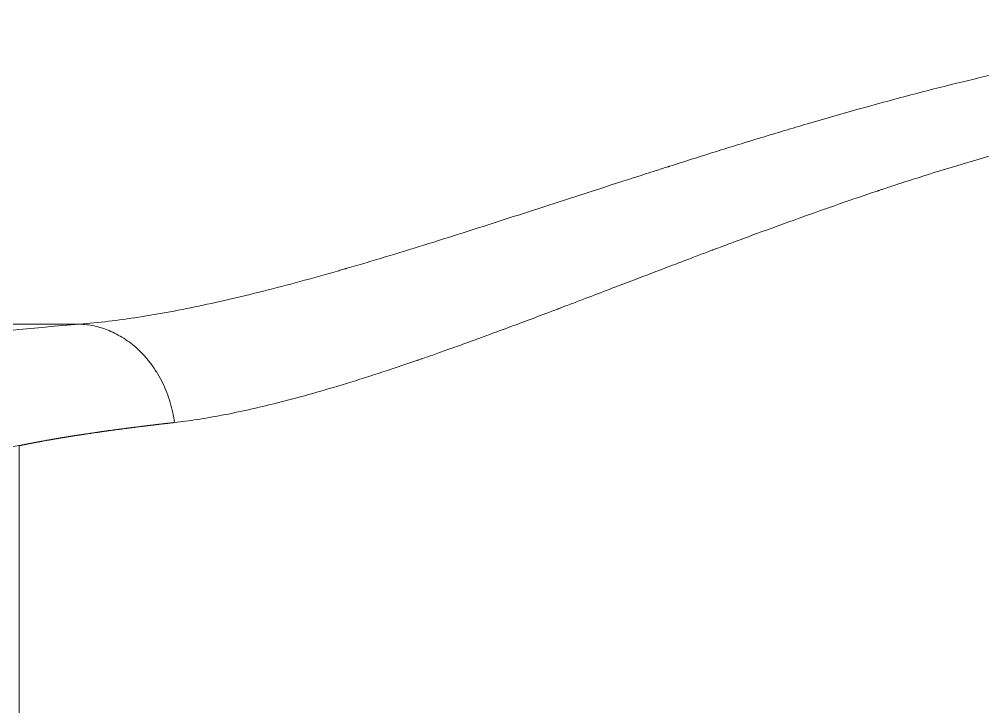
# Model space of a CAD drawing. Header units: millimetres. Extents: x 4664 to 8864, y -38 to 2932.
# Drawn here: x 7824.37 to 7835.45, y 2195.57 to 2203.48 of the extents above; entities that cross this region are included whole.
import ezdxf

# ---------------------------------------------------------------- set-up
doc = ezdxf.new("R2010")
doc.units = ezdxf.units.MM

msp = doc.modelspace()

# ---------------------------------------------------------------- linework, layer by layer
at = {"lineweight": 5}
msp.add_line((7824.373, 2198.576), (7824.373, 2186.025), dxfattribs=at)
msp.add_ellipse((7989.546, 2195.579), major_axis=(174.819, 0), ratio=0.052336, start_param=2.807848, end_param=3.127376, dxfattribs=at)
for points, knots in [([(7825.066, 2199.974), (7825.283, 2199.991), (7825.51, 2200.018), (7825.983, 2200.091), (7826.23, 2200.137), (7826.743, 2200.247), (7827.009, 2200.31), (7827.424, 2200.417), (7827.564, 2200.454), (7827.779, 2200.513), (7827.887, 2200.544), (7828.015, 2200.58), (7828.08, 2200.599), (7828.112, 2200.608), (7828.128, 2200.613), (7828.136, 2200.615), (7828.14, 2200.616), (7828.142, 2200.617), (7828.143, 2200.617), (7828.144, 2200.617), (7828.144, 2200.617), (7828.144, 2200.617), (7828.289, 2200.659), (7828.581, 2200.746), (7829.026, 2200.883), (7829.479, 2201.025), (7829.785, 2201.124), (7830.248, 2201.273), (7830.562, 2201.375), (7831.04, 2201.53), (7831.201, 2201.582), (7831.444, 2201.66), (7831.565, 2201.699), (7831.708, 2201.745), (7831.78, 2201.768), (7831.816, 2201.779), (7831.834, 2201.785), (7831.843, 2201.788), (7831.847, 2201.789), (7831.849, 2201.79), (7831.851, 2201.791), (7831.851, 2201.791), (7831.851, 2201.791), (7831.851, 2201.791), (7831.852, 2201.791), (7831.852, 2201.791), (7832.028, 2201.847), (7832.204, 2201.903), (7832.557, 2202.013), (7832.733, 2202.068), (7833.086, 2202.175), (7833.262, 2202.228), (7833.615, 2202.331), (7833.791, 2202.382), (7834.144, 2202.481), (7834.496, 2202.578), (7835.025, 2202.715), (7835.378, 2202.801), (7835.643, 2202.862), (7835.775, 2202.893), (7835.929, 2202.927), (7836.006, 2202.944), (7836.045, 2202.952), (7836.064, 2202.956), (7836.074, 2202.958), (7836.079, 2202.959), (7836.081, 2202.96), (7836.082, 2202.96), (7836.083, 2202.96), (7836.083, 2202.96), (7836.083, 2202.96), (7836.084, 2202.96), (7836.084, 2202.96), (7836.084, 2202.96), (7836.279, 2203.002), (7836.475, 2203.042), (7836.866, 2203.117), (7837.256, 2203.187), (7837.839, 2203.277), (7838.421, 2203.351), (7839.002, 2203.41), (7839.58, 2203.452), (7840.157, 2203.477), (7840.541, 2203.483), (7840.732, 2203.483)], [0, 0, 0, 0, 0.0625, 0.0625, 0.125, 0.125, 0.1875, 0.1875, 0.21875, 0.21875, 0.234375, 0.242187, 0.246094, 0.248047, 0.249023, 0.249512, 0.249756, 0.249878, 0.249939, 0.249969, 0.249969, 0.25, 0.25, 0.28125, 0.3125, 0.34375, 0.375, 0.375, 0.4375, 0.4375, 0.46875, 0.46875, 0.484375, 0.492187, 0.496094, 0.498047, 0.499023, 0.499512, 0.499756, 0.499878, 0.499939, 0.499969, 0.499985, 0.499992, 0.499992, 0.5, 0.5, 0.53125, 0.53125, 0.5625, 0.5625, 0.59375, 0.59375, 0.625, 0.625, 0.65625, 0.6875, 0.71875, 0.71875, 0.734375, 0.742187, 0.746094, 0.748047, 0.749023, 0.749512, 0.749756, 0.749878, 0.749939, 0.749969, 0.749985, 0.749992, 0.749996, 0.749996, 0.75, 0.75, 0.78125, 0.78125, 0.8125, 0.84375, 0.875, 0.90625, 0.9375, 0.96875, 1, 1, 1, 1]), ([(7840.732, 2202.71), (7840.555, 2202.71), (7840.198, 2202.703), (7839.656, 2202.675), (7839.108, 2202.628), (7838.553, 2202.562), (7837.993, 2202.477), (7837.429, 2202.375), (7837.05, 2202.295), (7836.765, 2202.231), (7836.623, 2202.197), (7836.456, 2202.157), (7836.373, 2202.136), (7836.331, 2202.125), (7836.31, 2202.12), (7836.3, 2202.117), (7836.295, 2202.116), (7836.292, 2202.115), (7836.291, 2202.115), (7836.29, 2202.115), (7836.29, 2202.115), (7836.289, 2202.115), (7836.289, 2202.115), (7836.289, 2202.115), (7836.289, 2202.115), (7836.125, 2202.073), (7835.959, 2202.028), (7835.624, 2201.936), (7835.455, 2201.887), (7835.112, 2201.785), (7834.94, 2201.732), (7834.678, 2201.649), (7834.547, 2201.607), (7834.393, 2201.557), (7834.316, 2201.531), (7834.277, 2201.518), (7834.258, 2201.512), (7834.248, 2201.509), (7834.244, 2201.507), (7834.241, 2201.506), (7834.24, 2201.506), (7834.239, 2201.505), (7834.239, 2201.505), (7834.239, 2201.505), (7834.239, 2201.505), (7834.239, 2201.505), (7834.239, 2201.505), (7834.239, 2201.505), (7834.1, 2201.459), (7833.955, 2201.409), (7833.657, 2201.305), (7833.502, 2201.251), (7833.185, 2201.137), (7833.021, 2201.077), (7832.77, 2200.985), (7832.685, 2200.953), (7832.556, 2200.905), (7832.491, 2200.881), (7832.415, 2200.852), (7832.377, 2200.838), (7832.358, 2200.831), (7832.348, 2200.827), (7832.343, 2200.825), (7832.341, 2200.825), (7832.34, 2200.824), (7832.339, 2200.824), (7832.339, 2200.824), (7832.339, 2200.824), (7832.339, 2200.824), (7832.339, 2200.824), (7832.339, 2200.824), (7832.338, 2200.824), (7832.292, 2200.806), (7832.192, 2200.768), (7832.02, 2200.703), (7831.827, 2200.63), (7831.685, 2200.575), (7831.536, 2200.518), (7831.458, 2200.489), (7831.296, 2200.427), (7831.212, 2200.395), (7831.037, 2200.328), (7830.947, 2200.294), (7830.807, 2200.24), (7830.76, 2200.222), (7830.688, 2200.195), (7830.651, 2200.181), (7830.608, 2200.165), (7830.587, 2200.157), (7830.576, 2200.152), (7830.571, 2200.15), (7830.568, 2200.149), (7830.567, 2200.149), (7830.566, 2200.149), (7830.566, 2200.149), (7830.566, 2200.148), (7830.565, 2200.148), (7830.565, 2200.148), (7830.565, 2200.148), (7830.474, 2200.114), (7830.299, 2200.047), (7830.054, 2199.956), (7829.826, 2199.871), (7829.617, 2199.794), (7829.424, 2199.725), (7829.247, 2199.661), (7829.14, 2199.623), (7829.064, 2199.597), (7829.026, 2199.584), (7828.985, 2199.569), (7828.964, 2199.562), (7828.954, 2199.559), (7828.949, 2199.557), (7828.947, 2199.556), (7828.945, 2199.556), (7828.945, 2199.555), (7828.944, 2199.555), (7828.944, 2199.555), (7828.944, 2199.555), (7828.944, 2199.555), (7828.944, 2199.555), (7828.944, 2199.555), (7828.944, 2199.555), (7828.791, 2199.502), (7828.643, 2199.453), (7828.358, 2199.36), (7828.22, 2199.317), (7827.953, 2199.236), (7827.825, 2199.199), (7827.577, 2199.129), (7827.458, 2199.098), (7827.228, 2199.04), (7827.117, 2199.013), (7826.904, 2198.966), (7826.802, 2198.944), (7826.605, 2198.907), (7826.511, 2198.891), (7826.329, 2198.863), (7826.243, 2198.851), (7826.159, 2198.842)], [0, 0, 0, 0, 0.03125, 0.0625, 0.09375, 0.125, 0.15625, 0.1875, 0.21875, 0.21875, 0.234375, 0.242188, 0.246094, 0.248047, 0.249023, 0.249512, 0.249756, 0.249878, 0.249939, 0.249969, 0.249985, 0.249992, 0.249996, 0.249996, 0.25, 0.25, 0.28125, 0.28125, 0.3125, 0.3125, 0.34375, 0.34375, 0.359375, 0.367188, 0.371094, 0.373047, 0.374023, 0.374512, 0.374756, 0.374878, 0.374939, 0.374969, 0.374985, 0.374992, 0.374996, 0.374998, 0.374998, 0.375, 0.375, 0.40625, 0.40625, 0.4375, 0.4375, 0.46875, 0.46875, 0.484375, 0.484375, 0.492188, 0.496094, 0.498047, 0.499023, 0.499512, 0.499756, 0.499878, 0.499939, 0.499969, 0.499985, 0.499992, 0.499996, 0.499998, 0.499998, 0.5, 0.5, 0.515625, 0.53125, 0.546875, 0.5625, 0.5625, 0.578125, 0.578125, 0.59375, 0.59375, 0.609375, 0.609375, 0.617188, 0.617188, 0.621094, 0.623047, 0.624023, 0.624512, 0.624756, 0.624878, 0.624939, 0.624969, 0.624985, 0.624992, 0.624996, 0.624996, 0.625, 0.625, 0.640625, 0.65625, 0.671875, 0.6875, 0.703125, 0.71875, 0.734375, 0.734375, 0.742188, 0.746094, 0.748047, 0.749023, 0.749512, 0.749756, 0.749878, 0.749939, 0.749969, 0.749985, 0.749992, 0.749996, 0.749998, 0.749998, 0.75, 0.75, 0.78125, 0.78125, 0.8125, 0.8125, 0.84375, 0.84375, 0.875, 0.875, 0.90625, 0.90625, 0.9375, 0.9375, 0.96875, 0.96875, 1, 1, 1, 1]), ([(7826.159, 2198.842), (7826.156, 2198.842), (7826.148, 2198.841), (7826.137, 2198.839), (7826.126, 2198.838), (7826.115, 2198.837), (7826.104, 2198.836), (7826.093, 2198.835), (7826.082, 2198.833), (7826.072, 2198.832), (7826.061, 2198.831), (7826.05, 2198.83), (7826.039, 2198.828), (7826.028, 2198.827), (7826.017, 2198.826), (7826.007, 2198.825), (7825.996, 2198.823), (7825.985, 2198.822), (7825.974, 2198.821), (7825.964, 2198.819), (7825.953, 2198.818), (7825.942, 2198.817), (7825.932, 2198.816), (7825.921, 2198.814), (7825.91, 2198.813), (7825.9, 2198.812), (7825.889, 2198.811), (7825.879, 2198.809), (7825.868, 2198.808), (7825.858, 2198.807), (7825.847, 2198.806), (7825.837, 2198.804), (7825.827, 2198.803), (7825.816, 2198.802), (7825.806, 2198.8), (7825.795, 2198.799), (7825.785, 2198.798), (7825.775, 2198.797), (7825.764, 2198.795), (7825.754, 2198.794), (7825.744, 2198.793), (7825.734, 2198.792), (7825.723, 2198.79), (7825.713, 2198.789), (7825.703, 2198.788), (7825.693, 2198.786), (7825.683, 2198.785), (7825.673, 2198.784), (7825.663, 2198.783), (7825.653, 2198.781), (7825.643, 2198.78), (7825.632, 2198.779), (7825.622, 2198.777), (7825.613, 2198.776), (7825.603, 2198.775), (7825.593, 2198.774), (7825.583, 2198.772), (7825.573, 2198.771), (7825.563, 2198.77), (7825.553, 2198.768), (7825.543, 2198.767), (7825.533, 2198.766), (7825.524, 2198.764), (7825.514, 2198.763), (7825.504, 2198.762), (7825.494, 2198.761), (7825.485, 2198.759), (7825.475, 2198.758), (7825.465, 2198.757), (7825.456, 2198.755), (7825.446, 2198.754), (7825.437, 2198.753), (7825.427, 2198.751), (7825.417, 2198.75), (7825.408, 2198.749), (7825.398, 2198.748), (7825.389, 2198.746), (7825.379, 2198.745), (7825.37, 2198.744), (7825.361, 2198.742), (7825.351, 2198.741), (7825.342, 2198.74), (7825.332, 2198.738), (7825.323, 2198.737), (7825.314, 2198.736), (7825.304, 2198.734), (7825.295, 2198.733), (7825.286, 2198.732), (7825.277, 2198.73), (7825.268, 2198.729), (7825.258, 2198.728), (7825.249, 2198.726), (7825.24, 2198.725), (7825.231, 2198.724), (7825.222, 2198.722), (7825.213, 2198.721), (7825.204, 2198.72), (7825.195, 2198.718), (7825.186, 2198.717), (7825.177, 2198.716), (7825.168, 2198.714), (7825.159, 2198.713), (7825.15, 2198.712), (7825.141, 2198.71), (7825.132, 2198.709), (7825.123, 2198.708), (7825.114, 2198.706), (7825.105, 2198.705), (7825.097, 2198.704), (7825.088, 2198.702), (7825.079, 2198.701), (7825.07, 2198.7), (7825.062, 2198.698), (7825.053, 2198.697), (7825.044, 2198.696), (7825.036, 2198.694), (7825.027, 2198.693), (7825.018, 2198.692), (7825.01, 2198.69), (7825.001, 2198.689), (7824.993, 2198.688), (7824.984, 2198.686), (7824.976, 2198.685), (7824.967, 2198.684), (7824.959, 2198.682), (7824.95, 2198.681), (7824.942, 2198.68), (7824.934, 2198.678), (7824.925, 2198.677), (7824.917, 2198.675), (7824.909, 2198.674), (7824.9, 2198.673), (7824.892, 2198.671), (7824.884, 2198.67), (7824.875, 2198.669), (7824.867, 2198.667), (7824.859, 2198.666), (7824.851, 2198.665), (7824.843, 2198.663), (7824.835, 2198.662), (7824.827, 2198.66), (7824.818, 2198.659), (7824.81, 2198.658), (7824.802, 2198.656), (7824.794, 2198.655), (7824.786, 2198.654), (7824.778, 2198.652), (7824.77, 2198.651), (7824.762, 2198.65), (7824.755, 2198.648), (7824.747, 2198.647), (7824.739, 2198.645), (7824.731, 2198.644), (7824.723, 2198.643), (7824.715, 2198.641), (7824.708, 2198.64), (7824.7, 2198.639), (7824.692, 2198.637), (7824.684, 2198.636), (7824.677, 2198.634), (7824.669, 2198.633), (7824.661, 2198.632), (7824.654, 2198.63), (7824.646, 2198.629), (7824.638, 2198.627), (7824.631, 2198.626), (7824.623, 2198.625), (7824.616, 2198.623), (7824.608, 2198.622), (7824.601, 2198.621), (7824.593, 2198.619), (7824.586, 2198.618), (7824.579, 2198.616), (7824.571, 2198.615), (7824.564, 2198.614), (7824.556, 2198.612), (7824.549, 2198.611), (7824.542, 2198.609), (7824.535, 2198.608), (7824.527, 2198.607), (7824.52, 2198.605), (7824.513, 2198.604), (7824.506, 2198.602), (7824.498, 2198.601), (7824.491, 2198.6), (7824.484, 2198.598), (7824.477, 2198.597), (7824.47, 2198.595), (7824.463, 2198.594), (7824.456, 2198.593), (7824.449, 2198.591), (7824.442, 2198.59), (7824.435, 2198.588), (7824.428, 2198.587), (7824.421, 2198.586), (7824.414, 2198.584), (7824.407, 2198.583), (7824.4, 2198.581), (7824.394, 2198.58), (7824.387, 2198.579), (7824.38, 2198.577), (7824.375, 2198.576), (7824.373, 2198.576)], [0, 0, 0, 0, 0.005019, 0.010039, 0.015058, 0.020076, 0.025095, 0.030114, 0.035132, 0.04015, 0.045168, 0.050185, 0.055203, 0.06022, 0.065237, 0.070254, 0.07527, 0.080287, 0.085303, 0.090319, 0.095335, 0.100351, 0.105366, 0.110381, 0.115397, 0.120411, 0.125426, 0.130441, 0.135455, 0.140469, 0.145483, 0.150497, 0.15551, 0.160523, 0.165536, 0.170549, 0.175562, 0.180575, 0.185587, 0.190599, 0.195611, 0.200623, 0.205634, 0.210646, 0.215657, 0.220668, 0.225678, 0.230689, 0.235699, 0.24071, 0.24572, 0.250729, 0.255739, 0.260748, 0.265758, 0.270767, 0.275775, 0.280784, 0.285792, 0.290801, 0.295809, 0.300816, 0.305824, 0.310832, 0.315839, 0.320846, 0.325853, 0.330859, 0.335866, 0.340872, 0.345878, 0.350884, 0.35589, 0.360895, 0.365901, 0.370906, 0.375911, 0.380915, 0.38592, 0.390924, 0.395928, 0.400932, 0.405936, 0.41094, 0.415943, 0.420946, 0.425949, 0.430952, 0.435955, 0.440957, 0.445959, 0.450961, 0.455963, 0.460965, 0.465966, 0.470967, 0.475968, 0.480969, 0.48597, 0.49097, 0.495971, 0.500971, 0.505971, 0.51097, 0.51597, 0.520969, 0.525968, 0.530967, 0.535966, 0.540964, 0.545963, 0.550961, 0.555959, 0.560957, 0.565954, 0.570952, 0.575949, 0.580946, 0.585942, 0.590939, 0.595935, 0.600932, 0.605928, 0.610924, 0.615919, 0.620915, 0.62591, 0.630905, 0.6359, 0.640894, 0.645889, 0.650883, 0.655877, 0.660871, 0.665865, 0.670858, 0.675852, 0.680845, 0.685838, 0.69083, 0.695823, 0.700815, 0.705807, 0.710799, 0.715791, 0.720783, 0.725774, 0.730765, 0.735756, 0.740747, 0.745738, 0.750728, 0.755718, 0.760708, 0.765698, 0.770688, 0.775677, 0.780666, 0.785655, 0.790644, 0.795633, 0.800621, 0.80561, 0.810598, 0.815586, 0.820573, 0.825561, 0.830548, 0.835535, 0.840522, 0.845509, 0.850495, 0.855482, 0.860468, 0.865454, 0.870439, 0.875425, 0.88041, 0.885395, 0.89038, 0.895365, 0.90035, 0.905334, 0.910318, 0.915302, 0.920286, 0.92527, 0.930253, 0.935236, 0.940219, 0.945202, 0.950185, 0.955167, 0.960149, 0.965131, 0.970113, 0.975095, 0.980076, 0.985057, 0.990038, 0.995019, 1, 1, 1, 1])]:
    msp.add_open_spline(points, degree=3, knots=knots, dxfattribs=at)
for points in [[(7821.165, 2199.974), (7822.465, 2199.974), (7823.766, 2199.974), (7825.066, 2199.974)], [(7823.146, 2199.764), (7823.636, 2199.838), (7824.274, 2199.908), (7825.066, 2199.974)]]:
    msp.add_open_spline(points, degree=3, dxfattribs=at)
msp.add_rational_spline([(7826.159, 2198.842), (7826.009, 2199.943), (7825.066, 2199.974)], [1, 0.761327219114, 1], degree=2, dxfattribs=at)

doc.saveas('drawing.dxf')
